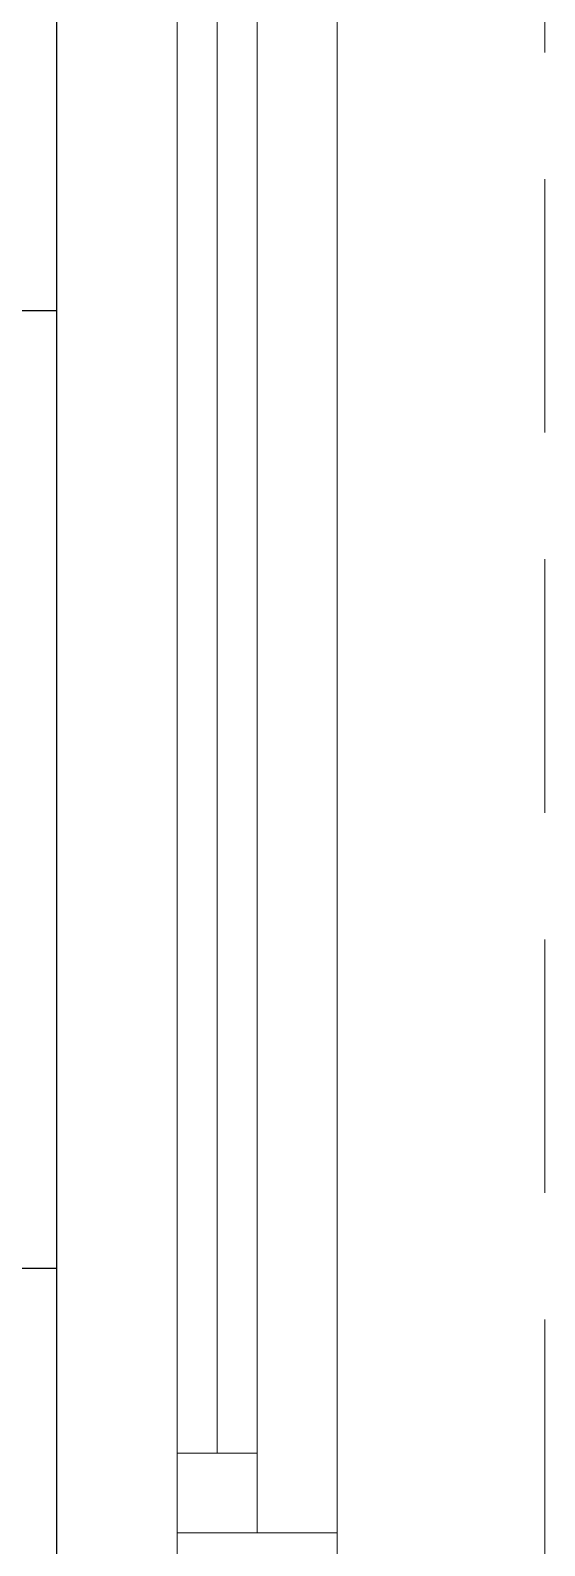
# Model space of a CAD drawing. Header units: inches. Extents: x -12418 to 57169, y -29325 to 19878.
# Drawn here: x 48726 to 49048, y -5574 to -4624 of the extents above; entities that cross this region are included whole.
import ezdxf

# ---------------------------------------------------------------- set-up
doc = ezdxf.new("R2010")
doc.units = ezdxf.units.IN
doc.header["$LTSCALE"] = 25
doc.header["$MEASUREMENT"] = 0
doc.linetypes.add('00-Ground Floor$0$HIDDEN', pattern=[9.525, 6.35, -3.175])
doc.linetypes.add('DASHDOT', pattern=[25.4, 12.7, -6.35, 0, -6.35])
for name, color, linetype, lineweight in [('00-Ground Floor$0$Aluminum', 251, 'Continuous', 5), ('00-Ground Floor$0$Proj', 251, 'Continuous', 5), ('E-LITE-CLNG-CNDT', 6, 'DASHDOT', 35)]:
    doc.layers.add(name, color=color, linetype=linetype, lineweight=lineweight)
doc.layers.add('00-Ground Floor$0$False Ceiling', color=251, linetype='Continuous')

# ---------------------------------------------------------------- blocks, each defined once
blk = doc.blocks.new('00-Ground Floor$0$A$Ce9e1c4c3')
at = {"layer": '00-Ground Floor$0$False Ceiling', "color": 254}
blk.add_line((-51257.63, -2847.43, 0), (-51257.63, -6847.43, 0), dxfattribs=at)
at = {"layer": '00-Ground Floor$0$False Ceiling', "color": 254, "linetype": 'Continuous'}
for p, q in [((-54641.51, -4800), (-51257.63, -4800)), ((-54641.51, -5400), (-51257.63, -5400))]:
    blk.add_line(p, q, dxfattribs=at)
blk = doc.blocks.new('00-Ground Floor')
at = {"layer": '00-Ground Floor$0$Aluminum'}
for p, q in [((48817.93, -4090.82, 0), (48817.93, -5590.82, 0)), ((48917.93, -4090.82, 0), (48917.93, -5590.82, 0)), ((48867.93, -4115.82, 0), (48867.93, -5565.82, 0)), ((48842.93, -5515.82, 0), (48842.93, -4165.82, 0)), ((48867.93, -5515.82, 0), (48817.93, -5515.82, 0)), ((48917.93, -5565.82, 0), (48817.93, -5565.82, 0))]:
    blk.add_line(p, q, dxfattribs=at)
at = {"layer": '00-Ground Floor$0$Proj', "linetype": '00-Ground Floor$0$HIDDEN'}
blk.add_line((49047.93, -5590.82, 0), (49047.93, -4090.82, 0), dxfattribs=at)
at = {"layer": '00-Ground Floor$0$False Ceiling', "color": 254}
blk.add_blockref('00-Ground Floor$0$A$Ce9e1c4c3', (100000, 0), dxfattribs=at)

msp = doc.modelspace()

# ---------------------------------------------------------------- block references
at = {"layer": 'E-LITE-CLNG-CNDT'}
msp.add_blockref('00-Ground Floor', (0, 0), dxfattribs=at)

doc.saveas('drawing.dxf')
